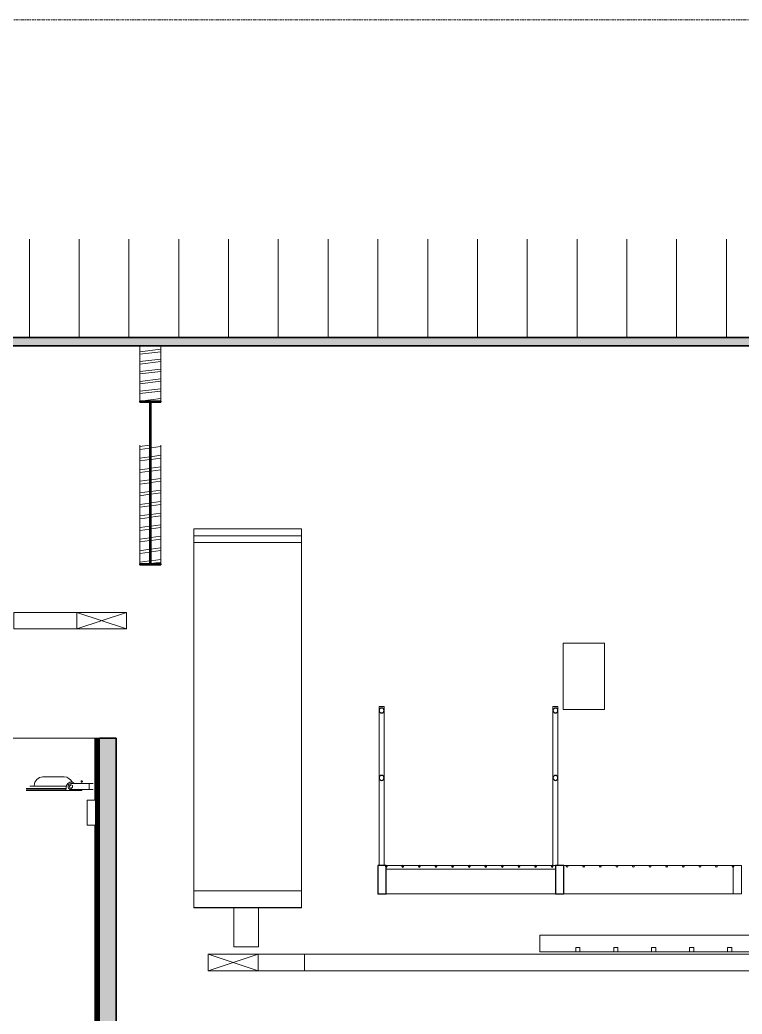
# Model space of a CAD drawing. Header units: centimetres. Extents: x -13467 to 3766, y -437 to 1921.
# Drawn here: x -3178 to -2743, y 635 to 1235 of the extents above; entities that cross this region are included whole.
import ezdxf

# ---------------------------------------------------------------- set-up
doc = ezdxf.new("R2010")
doc.units = ezdxf.units.CM
doc.linetypes.add('Centre', pattern=[3.175, 0.635, -0.475, 1.59, -0.475])
for name, color, linetype, lineweight in [('A-CLNG', 7, 'Continuous', 9), ('A-FLOR-HRAL', 7, 'Continuous', 9), ('A-FLOR-LEVL', 7, 'Continuous', 9), ('A-GENM', 7, 'Continuous', 9), ('A-ROOF', 7, 'Continuous', 9), ('A-ROOF-PATT', 7, 'Continuous', 35), ('A-WALL-PATT', 7, 'Continuous', 35), ('E-CABL-TRAY', 7, 'Continuous', 9), ('E-ELEC-EQPM', 7, 'Continuous', 9), ('E-LITE-EQPM', 7, 'Continuous', 9), ('I-WALL', 7, 'Continuous', 9), ('M-EQPM', 7, 'Continuous', 9), ('S-BEAM', 7, 'Continuous', 9)]:
    doc.layers.add(name, color=color, linetype=linetype, lineweight=lineweight)
doc.layers.add('E-CABL-TRAY-ANNO', color=7, linetype='Continuous', lineweight=9, true_color=0x007f00)
pattern_1 = [(7.888, (-5050.647, 902.868), (23.250648, 10.18926), []), (7.888, (-5050.647, 908.147), (23.250648, 10.18926), [])]

# ---------------------------------------------------------------- blocks, each defined once
blk = doc.blocks.new('M_RVR_Grating - 1_12 x 1_00-1792500-Sección 1-2')
at = {"layer": 'A-GENM', "lineweight": 25}
for p, q in [((-2405.64, 724.81), (-2410.64, 724.81)), ((-2410.64, 724.81), (-2410.64, 707.81)), ((-2405.64, 707.81), (-2405.64, 724.81)), ((-2298.64, 724.81), (-2303.64, 724.81)), ((-2303.64, 724.81), (-2303.64, 707.81)), ((-2298.64, 707.81), (-2298.64, 724.81)), ((-2410.64, 707.81), (-2405.64, 707.81)), ((-2303.64, 707.81), (-2298.64, 707.81))]:
    blk.add_line(p, q, dxfattribs=at)
at = {"layer": 'A-GENM', "color": 8, "true_color": 0x808080}
for p, q in [((-2405.64, 724.81), (-2303.64, 724.81)), ((-2303.64, 722.71), (-2405.64, 722.71)), ((-2303.64, 707.81), (-2405.64, 707.81))]:
    blk.add_line(p, q, dxfattribs=at)
at = {"layer": 'A-GENM', "lineweight": 25}
for centre, start, end in [((-2405.64, 724.31), 0, 180), ((-2405.64, 724.31), 180, 0), ((-2395.64, 724.31), 0, 180), ((-2395.64, 724.31), 180, 0), ((-2385.64, 724.31), 0, 180), ((-2385.64, 724.31), 180, 0), ((-2375.64, 724.31), 0, 180), ((-2375.64, 724.31), 180, 0), ((-2365.64, 724.31), 0, 180), ((-2365.64, 724.31), 180, 0), ((-2355.64, 724.31), 0, 180), ((-2355.64, 724.31), 180, 0), ((-2345.64, 724.31), 0, 180), ((-2345.64, 724.31), 180, 0), ((-2335.64, 724.31), 0, 180), ((-2335.64, 724.31), 180, 0), ((-2325.64, 724.31), 0, 180), ((-2325.64, 724.31), 180, 0), ((-2315.64, 724.31), 0, 180), ((-2315.64, 724.31), 180, 0), ((-2305.64, 724.31), 0, 180), ((-2305.64, 724.31), 180, 0)]:
    blk.add_arc(centre, 0.5, start, end, dxfattribs=at)
blk = doc.blocks.new('M_RVR_Grating - 1_12 x 1_00-V94-Sección 1-2')
at = {"layer": 'A-GENM', "color": 8, "true_color": 0x808080}
blk.add_line((-2303.64, 707.81), (-2405.64, 707.81), dxfattribs=at)
blk = doc.blocks.new('M_RVR_Grating - 1_12 x 1_00-1794256-Sección 1-2')
at = {"layer": 'A-GENM', "color": 8, "true_color": 0x808080}
for p, q in [((-2298.64, 724.81), (-2191.64, 724.81)), ((-2196.64, 724.81), (-2191.64, 724.81)), ((-2196.64, 724.81), (-2196.64, 707.81)), ((-2191.64, 707.81), (-2191.64, 724.81)), ((-2191.64, 724.81), (-2191.64, 707.81)), ((-2191.64, 707.81), (-2298.64, 707.81)), ((-2191.64, 707.81), (-2196.64, 707.81))]:
    blk.add_line(p, q, dxfattribs=at)
for centre, start, end in [((-2296.64, 724.31), 0, 180), ((-2296.64, 724.31), 180, 0), ((-2286.64, 724.31), 0, 180), ((-2286.64, 724.31), 180, 0), ((-2276.64, 724.31), 0, 180), ((-2276.64, 724.31), 180, 0), ((-2266.64, 724.31), 0, 180), ((-2266.64, 724.31), 180, 0), ((-2256.64, 724.31), 0, 180), ((-2256.64, 724.31), 180, 0), ((-2246.64, 724.31), 0, 180), ((-2246.64, 724.31), 180, 0), ((-2236.64, 724.31), 0, 180), ((-2236.64, 724.31), 180, 0), ((-2226.64, 724.31), 0, 180), ((-2226.64, 724.31), 180, 0), ((-2216.64, 724.31), 0, 180), ((-2216.64, 724.31), 180, 0), ((-2206.64, 724.31), 0, 180), ((-2206.64, 724.31), 180, 0), ((-2196.64, 724.31), 0, 180), ((-2196.64, 724.31), 180, 0)]:
    blk.add_arc(centre, 0.5, start, end, dxfattribs=at)
blk = doc.blocks.new('Railings 91 - Railings 41-1817395-Sección 1-2')
at = {"layer": 'A-FLOR-HRAL', "color": 8, "true_color": 0x808080}
for p, q in [((-2409.91, 820.66), (-2409.91, 724.81)), ((-2408.41, 820.66), (-2409.91, 820.66)), ((-2406.91, 820.66), (-2408.41, 820.66)), ((-2406.91, 724.81), (-2406.91, 820.66))]:
    blk.add_line(p, q, dxfattribs=at)
at = {"layer": 'A-FLOR-HRAL', "lineweight": 25}
for centre, start, end in [((-2408.41, 818.26), 90, 270), ((-2408.41, 818.26), 270, 90), ((-2408.41, 777.64), 90, 270), ((-2408.41, 777.64), 270, 90)]:
    blk.add_arc(centre, 1.5, start, end, dxfattribs=at)
blk = doc.blocks.new('Railings 94 - Railings 41-1817565-Sección 1-2')
at = {"layer": 'A-FLOR-HRAL', "color": 8, "true_color": 0x808080}
for p, q in [((-2305.14, 820.66), (-2305.14, 724.81)), ((-2303.64, 820.66), (-2305.14, 820.66)), ((-2302.14, 820.66), (-2303.64, 820.66)), ((-2302.14, 724.81), (-2302.14, 820.66))]:
    blk.add_line(p, q, dxfattribs=at)
at = {"layer": 'A-FLOR-HRAL', "lineweight": 25}
for centre, start, end in [((-2303.64, 818.26), 90, 270), ((-2303.64, 818.26), 270, 90), ((-2303.64, 777.64), 90, 270), ((-2303.64, 777.64), 270, 90)]:
    blk.add_arc(centre, 1.5, start, end, dxfattribs=at)
blk = doc.blocks.new('PQ_RVR_EST-01_ZZ_ZZ_MO_T_A_rvt-2-Sección 1-2')
at = {"layer": 'S-BEAM', "true_color": 0xc0c0c0}
h = blk.add_hatch(dxfattribs=at)
h.set_pattern_fill('FP_30', color=9, style=0, pattern_type=2)
h.set_pattern_definition([(6.747, (-5050.647, 1000.648), (23.756386, 8.759693), []), (6.747, (-5050.647, 1005.156), (23.756386, 8.759693), [])])
h.paths.add_polyline_path([(-2554.01, 1004.75), (-2541.51, 1004.75), (-2541.51, 1038.09), (-2554.01, 1038.09)])
h = blk.add_hatch(dxfattribs=at)
h.set_pattern_fill('FP_6', color=9, style=0, pattern_type=2)
h.set_pattern_definition([(45, (-5050.647, 712), (-25.1447, 25.1447), []), (45, (-5050.647, 750.1), (-25.1447, 25.1447), [])])
h.paths.add_polyline_path([(-2541.51, 906.02), (-2541.51, 906.6), (-2547.4, 906.6), (-2547.4, 1004.16), (-2541.51, 1004.16), (-2541.51, 1004.75), (-2554.01, 1004.75), (-2554.01, 1004.16), (-2548.11, 1004.16), (-2548.11, 906.6), (-2554.01, 906.6), (-2554.01, 906.02)])
h = blk.add_hatch(dxfattribs=at)
h.set_pattern_fill('FP_15', color=9, style=0, pattern_type=2)
h.set_pattern_definition(pattern_1)
h.paths.add_polyline_path([(-2554.01, 906.6), (-2548.11, 906.6), (-2548.11, 978.08), (-2554.01, 978.08), (-2554.01, 935.3)])
h = blk.add_hatch(dxfattribs=at)
h.set_pattern_fill('FP_15', color=9, style=0, pattern_type=2)
h.set_pattern_definition(pattern_1)
h.paths.add_polyline_path([(-2541.51, 906.6), (-2541.51, 978.08), (-2547.4, 978.08), (-2547.4, 906.6)])
at = {"layer": 'S-BEAM'}
for p, q in [((-2554.01, 1038.09), (-2554.01, 1004.75)), ((-2541.51, 1038.09), (-2541.51, 1004.75)), ((-2554.01, 978.08), (-2554.01, 906.6)), ((-2541.51, 978.08), (-2541.51, 906.6))]:
    blk.add_line(p, q, dxfattribs=at)
at = {"layer": 'S-BEAM', "lineweight": 35}
for p, q in [((-2541.51, 1004.75), (-2554.01, 1004.75)), ((-2554.01, 1004.75), (-2554.01, 1004.16)), ((-2554.01, 1004.16), (-2548.11, 1004.16)), ((-2548.11, 1004.16), (-2548.11, 906.6)), ((-2547.4, 906.6), (-2547.4, 1004.16)), ((-2547.4, 1004.16), (-2541.51, 1004.16)), ((-2541.51, 1004.16), (-2541.51, 1004.75)), ((-2548.11, 906.6), (-2554.01, 906.6)), ((-2554.01, 906.6), (-2554.01, 906.02)), ((-2554.01, 906.02), (-2541.51, 906.02)), ((-2541.51, 906.6), (-2547.4, 906.6)), ((-2541.51, 906.02), (-2541.51, 906.6))]:
    blk.add_line(p, q, dxfattribs=at)
at = {"layer": 'A-FLOR-HRAL', "lineweight": 25}
for name in ['Railings 91 - Railings 41-1817395-Sección 1-2', 'Railings 94 - Railings 41-1817565-Sección 1-2']:
    blk.add_blockref(name, (0, 0), dxfattribs=at)
at = {"layer": 'A-GENM', "lineweight": 25}
for name in ['M_RVR_Grating - 1_12 x 1_00-1792500-Sección 1-2', 'M_RVR_Grating - 1_12 x 1_00-1794256-Sección 1-2', 'M_RVR_Grating - 1_12 x 1_00-V94-Sección 1-2']:
    blk.add_blockref(name, (0, 0), dxfattribs=at)
blk = doc.blocks.new('EPC_Codo 90_ - Codo 90_-1025867-Sección 1-2')
at = {"layer": 'E-CABL-TRAY'}
for p, q in [((-2630.06, 867.4), (-2630.06, 877.4)), ((-2630.06, 877.4), (-2622.06, 877.4)), ((-2622.06, 877.4), (-2592.06, 877.4)), ((-2622.06, 867.4), (-2630.06, 867.4)), ((-2592.06, 867.4), (-2622.06, 867.4))]:
    blk.add_line(p, q, dxfattribs=at)
blk = doc.blocks.new('EPC_Codo 90_ - Codo 90_-1644225-Sección 1-2')
at = {"layer": 'E-CABL-TRAY'}
for p, q in [((-2482.81, 671.35), (-2462.81, 671.35)), ((-2454.81, 671.35), (-2462.81, 671.35)), ((-2454.81, 671.35), (-2454.81, 661.35)), ((-2462.81, 661.35), (-2482.81, 661.35)), ((-2462.81, 661.35), (-2454.81, 661.35))]:
    blk.add_line(p, q, dxfattribs=at)
blk = doc.blocks.new('RVR-PQ-Caja para elemento elect - 650x800x2100-1661132-Sección 1-2')
at = {"layer": 'E-ELEC-EQPM'}
for p, q in [((-2521.6, 919.57), (-2456.6, 919.57)), ((-2521.6, 709.57), (-2521.6, 919.57)), ((-2456.6, 709.57), (-2456.6, 919.57)), ((-2521.6, 709.57), (-2456.6, 709.57)), ((-2521.6, 699.57), (-2521.6, 709.57)), ((-2456.6, 709.57), (-2521.6, 709.57)), ((-2456.6, 699.57), (-2456.6, 709.57)), ((-2456.6, 699.57), (-2521.6, 699.57))]:
    blk.add_line(p, q, dxfattribs=at)
blk = doc.blocks.new('RVR-PQ-Caja para elemento elect - 650x800x2100-V139-Sección 1-2')
at = {"layer": 'E-ELEC-EQPM'}
for p, q in [((-2521.6, 699.41), (-2521.6, 699.57)), ((-2456.6, 699.41), (-2521.6, 699.41)), ((-2456.6, 699.41), (-2456.6, 699.57))]:
    blk.add_line(p, q, dxfattribs=at)
blk = doc.blocks.new('RVR-PQ-Caja para elemento elect - 650x800x2100-V140-Sección 1-2')
at = {"layer": 'E-ELEC-EQPM'}
for p, q in [((-2521.6, 923.61), (-2456.6, 923.61)), ((-2521.6, 919.57), (-2521.6, 923.61)), ((-2456.6, 919.57), (-2456.6, 923.61))]:
    blk.add_line(p, q, dxfattribs=at)
blk = doc.blocks.new('RVR-PQ-Caja para elemento elect - 650x800x2100-V141-Sección 1-2')
at = {"layer": 'E-ELEC-EQPM'}
for p, q in [((-2521.6, 927.81), (-2456.6, 927.81)), ((-2521.6, 923.61), (-2521.6, 927.81)), ((-2456.6, 923.61), (-2456.6, 927.81))]:
    blk.add_line(p, q, dxfattribs=at)
blk = doc.blocks.new('RVR-PQ-Caja para elemento elect - 250x400x400-1678418-Sección 1-2')
at = {"layer": 'E-ELEC-EQPM'}
for p, q in [((-2299.05, 858.8), (-2274.05, 858.8)), ((-2299.05, 858.8), (-2299.05, 818.8)), ((-2274.05, 858.8), (-2274.05, 818.8)), ((-2274.05, 818.8), (-2299.05, 818.8))]:
    blk.add_line(p, q, dxfattribs=at)
blk = doc.blocks.new('PROLIT_V_3_AS_206W - Standart-1740429-Sección 1-2')
at = {"layer": 'E-LITE-EQPM'}
for p, q in [((-2590.95, 779.46), (-2591.08, 779.46)), ((-2599.62, 778.29), (-2612.47, 778.29)), ((-2595.67, 773.39), (-2596.48, 772.74)), ((-2595.7, 774.17), (-2595.7, 774.17)), ((-2595.7, 773.37), (-2595.7, 774.17)), ((-2595.7, 773.37), (-2595.7, 774.17)), ((-2584.66, 774.17), (-2595.7, 774.17)), ((-2594.7, 773), (-2595.67, 773.39)), ((-2595.53, 775.12), (-2595.53, 775.12)), ((-2589.05, 775.85), (-2589.06, 775.85)), ((-2589.06, 775.05), (-2589.05, 775.05)), ((-2584.66, 770.61), (-2584.66, 774.17)), ((-2584.66, 774.17), (-2582.11, 774.17)), ((-2622.61, 771.25), (-2622.58, 771.25)), ((-2622.58, 770.81), (-2622.61, 770.81)), ((-2622.08, 771.25), (-2622.58, 771.25)), ((-2622.58, 770.81), (-2622.08, 770.81)), ((-2622.51, 770.83), (-2622.49, 770.83)), ((-2622.49, 770.83), (-2622.3, 770.83)), ((-2619.24, 769.96), (-2622.47, 769.96)), ((-2622.08, 771.25), (-2598.52, 771.25)), ((-2619.24, 770.81), (-2622.08, 770.81)), ((-2620.3, 772.66), (-2620.29, 772.66)), ((-2619.28, 772.66), (-2620.29, 772.66)), ((-2619.28, 772.66), (-2598.27, 772.66)), ((-2598.59, 770.83), (-2619.24, 770.83)), ((-2619.24, 769.96), (-2598.74, 769.96)), ((-2598.21, 773), (-2598.74, 769.96)), ((-2598.74, 769.96), (-2592.31, 769.96)), ((-2597.17, 772.84), (-2597.17, 771.94)), ((-2596.34, 771.72), (-2596.49, 772.74)), ((-2596.48, 772.74), (-2596.33, 771.72)), ((-2596.33, 771.72), (-2595.37, 771.33)), ((-2595.7, 770.61), (-2595.7, 771.46)), ((-2595.7, 770.61), (-2595.7, 771.46)), ((-2595.7, 770.61), (-2595.7, 770.61)), ((-2584.66, 770.61), (-2595.7, 770.61)), ((-2595.37, 771.33), (-2594.55, 771.98)), ((-2594.55, 771.98), (-2594.7, 773)), ((-2592.31, 769.96), (-2592.42, 770.61)), ((-2592.31, 769.96), (-2592.12, 769.96)), ((-2588.92, 769.96), (-2592.12, 769.96)), ((-2591.09, 771.25), (-2590.96, 771.25)), ((-2588.92, 769.96), (-2588.9, 770.61)), ((-2582.11, 770.61), (-2584.66, 770.61))]:
    blk.add_line(p, q, dxfattribs=at)
for centre, major_axis, start_param, end_param in [((-2612.29, 772.95), (0, 5.35), 0.034907, 1.570796), ((-2599.81, 772.95), (0, 5.35), 5.116341, 6.248279), ((-2595.53, 772.36), (0, 2.76), 5.432646, 7.619746), ((-2595.7, 772.69), (0, 1.48), 0, 1.471634), ((-2595.7, 772.69), (0, 1.48), 0.981089, 1.471634), ((-2595.53, 772.36), (0, 2.76), 6.16168, 6.404691), ((-2589.05, 775.45), (0, 0.4), 0, 3.141593), ((-2589.05, 775.45), (0, 0.4), 3.141593, 6.283185), ((-2617.92, 772.95), (0, 0.286), 3.141593, 4.712389), ((-2595.7, 772.09), (0, 1.48), 1.669959, 3.141593), ((-2595.7, 772.09), (0, 1.48), 1.915231, 2.405776), ((-2595.7, 772.09), (0, 1.48), 2.651048, 3.141593)]:
    blk.add_ellipse(centre, major_axis=major_axis, ratio=0.999984, start_param=start_param, end_param=end_param, dxfattribs=at)
blk = doc.blocks.new('RVR-PQ-Dispositivo - Camara videovigilancia-1787947-Sección 1-2')
at = {"layer": 'M-EQPM'}
for p, q in [((-2585.79, 764.15), (-2585.84, 764.15)), ((-2585.84, 764.15), (-2585.84, 749.15)), ((-2585.79, 749.15), (-2585.79, 764.15)), ((-2585.79, 764.15), (-2580.79, 764.15)), ((-2580.79, 764.15), (-2580.79, 749.15)), ((-2585.84, 749.15), (-2585.79, 749.15)), ((-2580.79, 749.15), (-2585.79, 749.15))]:
    blk.add_line(p, q, dxfattribs=at)
blk = doc.blocks.new('PQ_RVR_MEP-01_ZZ_ZZ_MO_T_A_rvt-2-Sección 1-2')
at = {"layer": 'E-CABL-TRAY'}
for p, q in [((-2497.51, 699.41), (-2497.51, 675.78)), ((-2482.51, 699.41), (-2482.51, 675.78)), ((-2313.02, 672.85), (-2313.02, 682.85)), ((-2313.02, 682.85), (-1943.02, 682.85)), ((-2482.51, 675.78), (-2497.51, 675.78)), ((-2454.81, 661.35), (-2454.81, 671.35)), ((-2130.21, 671.35), (-2454.81, 671.35)), ((-2313.02, 672.85), (-2291.43, 672.85)), ((-2288.89, 675.39), (-2291.43, 675.39)), ((-2291.43, 675.39), (-2291.43, 672.85)), ((-2291.43, 672.85), (-2288.89, 672.85)), ((-2288.89, 672.85), (-2288.89, 675.39)), ((-2288.89, 672.85), (-2268.57, 672.85)), ((-2266.03, 675.39), (-2268.57, 675.39)), ((-2268.57, 675.39), (-2268.57, 672.85)), ((-2268.57, 672.85), (-2266.03, 672.85)), ((-2266.03, 672.85), (-2266.03, 675.39)), ((-2266.03, 672.85), (-2245.71, 672.85)), ((-2243.17, 675.39), (-2245.71, 675.39)), ((-2245.71, 675.39), (-2245.71, 672.85)), ((-2245.71, 672.85), (-2243.17, 672.85)), ((-2243.17, 672.85), (-2243.17, 675.39)), ((-2243.17, 672.85), (-2222.85, 672.85)), ((-2220.31, 675.39), (-2222.85, 675.39)), ((-2222.85, 675.39), (-2222.85, 672.85)), ((-2222.85, 672.85), (-2220.31, 672.85)), ((-2220.31, 672.85), (-2220.31, 675.39)), ((-2220.31, 672.85), (-2199.99, 672.85)), ((-2197.45, 675.39), (-2199.99, 675.39)), ((-2199.99, 675.39), (-2199.99, 672.85)), ((-2199.99, 672.85), (-2197.45, 672.85)), ((-2197.45, 672.85), (-2197.45, 675.39)), ((-2197.45, 672.85), (-2177.13, 672.85)), ((-2130.21, 661.35), (-2454.81, 661.35))]:
    blk.add_line(p, q, dxfattribs=at)
at = {"layer": 'E-CABL-TRAY-ANNO'}
for p, q in [((-2592.06, 877.4), (-2562.06, 867.4)), ((-2562.06, 877.4), (-2592.06, 867.4)), ((-2592.06, 877.4), (-2592.06, 867.4)), ((-2562.06, 877.4), (-2592.06, 877.4)), ((-2562.06, 867.4), (-2562.06, 877.4)), ((-2592.06, 867.4), (-2562.06, 867.4)), ((-2482.81, 671.35), (-2512.81, 661.35)), ((-2512.81, 671.35), (-2482.81, 661.35)), ((-2512.81, 671.35), (-2482.81, 671.35)), ((-2512.81, 661.35), (-2512.81, 671.35)), ((-2482.81, 671.35), (-2482.81, 661.35)), ((-2482.81, 661.35), (-2512.81, 661.35))]:
    blk.add_line(p, q, dxfattribs=at)
at = {"layer": 'E-CABL-TRAY', "lineweight": 9}
for name in ['EPC_Codo 90_ - Codo 90_-1025867-Sección 1-2', 'EPC_Codo 90_ - Codo 90_-1644225-Sección 1-2']:
    blk.add_blockref(name, (0, 0), dxfattribs=at)
at = {"layer": 'E-ELEC-EQPM', "lineweight": 9}
for name in ['RVR-PQ-Caja para elemento elect - 650x800x2100-V141-Sección 1-2', 'RVR-PQ-Caja para elemento elect - 650x800x2100-V140-Sección 1-2', 'RVR-PQ-Caja para elemento elect - 650x800x2100-1661132-Sección 1-2', 'RVR-PQ-Caja para elemento elect - 250x400x400-1678418-Sección 1-2', 'RVR-PQ-Caja para elemento elect - 650x800x2100-V139-Sección 1-2']:
    blk.add_blockref(name, (0, 0), dxfattribs=at)
at = {"layer": 'E-LITE-EQPM', "lineweight": 9}
blk.add_blockref('PROLIT_V_3_AS_206W - Standart-1740429-Sección 1-2', (0, 0), dxfattribs=at)
at = {"layer": 'M-EQPM', "lineweight": 9}
blk.add_blockref('RVR-PQ-Dispositivo - Camara videovigilancia-1787947-Sección 1-2', (0, 0), dxfattribs=at)

msp = doc.modelspace()

# ---------------------------------------------------------------- hatches: boundary and pattern name
at = {"layer": 'A-ROOF-PATT', "lineweight": 9, "true_color": 0xc0c0c0}
h = msp.add_hatch(dxfattribs=at)
h.set_pattern_fill('FP_1', color=9, style=0, pattern_type=2)
h.set_pattern_definition([(90, (-5602, 1038.75), (-30, 2e-15), [])])
h.paths.add_polyline_path([(-3742.315, 1043.125), (-2345.126, 1043.127), (-2345.126, 1102.241), (-4937.954, 1102.241), (-4937.954, 1043.125), (-4155.748, 1043.125)])
at = {"layer": 'A-ROOF-PATT', "lineweight": 9, "true_color": 0x9a9a9a}
msp.add_hatch(color=253, dxfattribs=at).paths.add_polyline_path([(-2502.018, 1038.091), (-2344.876, 1038.091), (-2344.876, 1043.125), (-4937.954, 1043.125), (-4937.954, 1038.091), (-2915.45, 1038.091)])
at = {"layer": 'A-WALL-PATT', "lineweight": 9, "true_color": 0x808080}
h = msp.add_hatch(dxfattribs=at)
h.set_pattern_fill('FP_22', color=8, style=0, pattern_type=2)
h.set_pattern_definition([(90, (-3129.79805, 712.001), (-0.17086, 1e-17), [])])
h.paths.add_polyline_path([(-3130.703, 134), (-3129.718, 134), (-3129.718, 801.545), (-3132.628, 801.545), (-3132.628, 764.145), (-3132.139, 764.145), (-3132.139, 749.145), (-3132.628, 749.145), (-3132.534, 233.727), (-3130.662, 233.727), (-3130.695, 218.727), (-3132.628, 218.727), (-3132.628, 134)])
h.paths.add_polyline_path([(-3130.039, 221.238), (-3130.602, 221.238), (-3130.602, 269.394), (-3130.039, 269.394), (-3130.039, 223.349)])
h.paths.add_polyline_path([(-3130.703, 170.658), (-3130.602, 214.276), (-3130.251, 214.276), (-3130.251, 170.658)])
at = {"layer": 'A-WALL-PATT', "lineweight": 9, "true_color": 0x9a9a9a}
msp.add_hatch(color=253, dxfattribs=at).paths.add_polyline_path([(-3122.167, 134), (-3119.718, 134), (-3119.718, 801.545), (-3129.718, 801.545), (-3129.718, 134)])

# ---------------------------------------------------------------- linework, layer by layer
at = {"layer": 'A-CLNG', "color": 8, "lineweight": 18, "true_color": 0x808080}
msp.add_line((-3129.718, 801.545), (-4937.954, 801.545), dxfattribs=at)
at = {"layer": 'A-FLOR-LEVL', "color": 253, "linetype": 'Centre', "true_color": 0xaaaaaa}
msp.add_line((-5238.571, 1234.505), (1888.136, 1234.505), dxfattribs=at)
at = {"layer": 'A-ROOF', "lineweight": 35}
for p, q in [((-2344.876, 1043.125), (-4937.954, 1043.125)), ((-4937.954, 1038.091), (-2344.876, 1038.091))]:
    msp.add_line(p, q, dxfattribs=at)
at = {"layer": 'I-WALL', "lineweight": 35}
for p, q in [((-3119.718, 801.545), (-3129.718, 801.545)), ((-3119.718, 372.992), (-3119.718, 801.545))]:
    msp.add_line(p, q, dxfattribs=at)

# ---------------------------------------------------------------- block references
at = {"lineweight": 5}
for name in ['PQ_RVR_EST-01_ZZ_ZZ_MO_T_A_rvt-2-Sección 1-2', 'PQ_RVR_MEP-01_ZZ_ZZ_MO_T_A_rvt-2-Sección 1-2']:
    msp.add_blockref(name, (-551.352, 0), dxfattribs=at)

doc.saveas('drawing.dxf')
